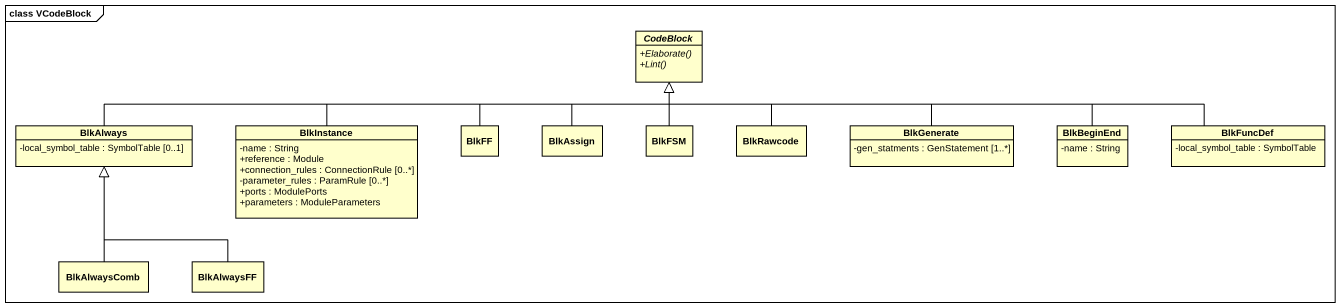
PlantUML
@startuml
mainframe class VCodeBlock
hide circle
hide empty members
skinparam classAttributeIconSize 0
abstract class CodeBlock {
  {abstract} +Elaborate()
  {abstract} +Lint()
}
class BlkAlways {
  -local_symbol_table : SymbolTable [0..1]
}
class BlkInstance {
  -name : String
  +reference : Module
  +connection_rules : ConnectionRule [0..*]
  -parameter_rules : ParamRule [0..*]
  +ports : ModulePorts
  +parameters : ModuleParameters
}
class BlkFF
class BlkAssign
class BlkFSM
class BlkRawcode
class BlkGenerate {
  -gen_statments : GenStatement [1..*]
}
class BlkBeginEnd {
  -name : String
}
class BlkFuncDef {
  -local_symbol_table : SymbolTable
}
class BlkAlwaysComb
class BlkAlwaysFF
BlkAlways -right-|> CodeBlock
BlkInstance -right-|> CodeBlock
BlkFF -right-|> CodeBlock
BlkAssign -up-|> CodeBlock
BlkFSM -up-|> CodeBlock
BlkRawcode -up-|> CodeBlock
BlkGenerate -left-|> CodeBlock
BlkBeginEnd -left-|> CodeBlock
BlkFuncDef -left-|> CodeBlock
BlkAlwaysComb -up-|> BlkAlways
BlkAlwaysFF -up-|> BlkAlways
@enduml
